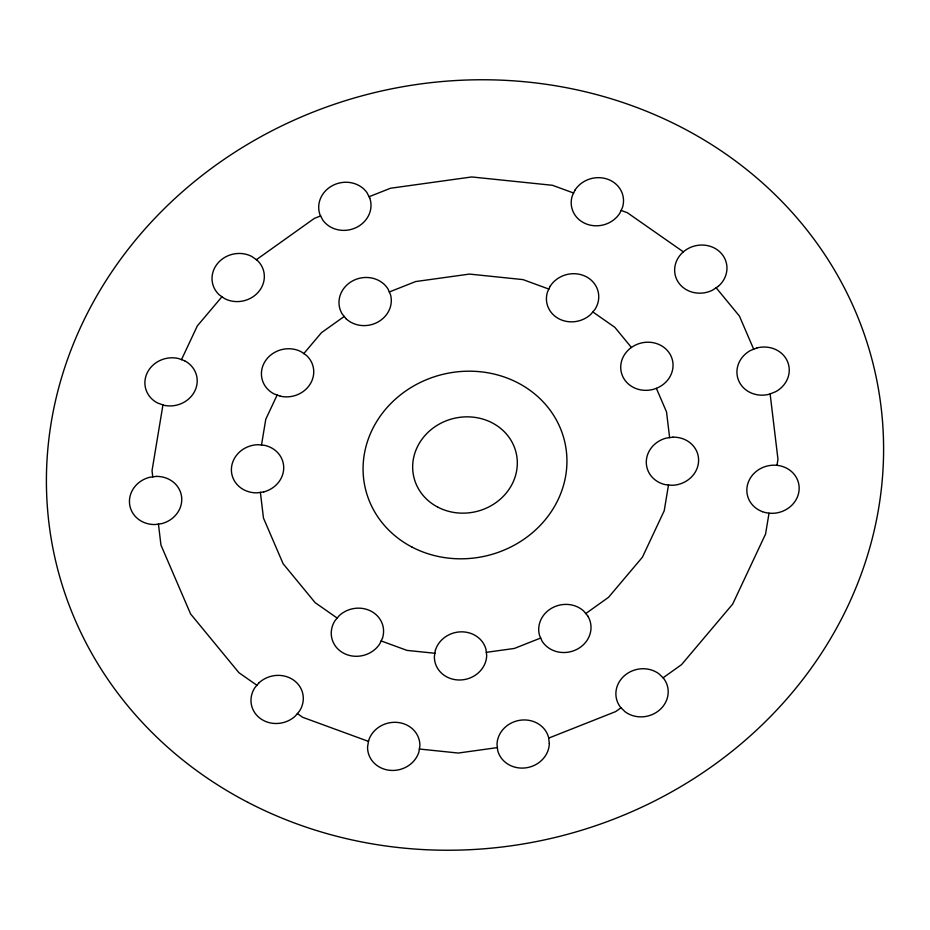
<?xml version="1.0" encoding="UTF-8"?>
<svg xmlns="http://www.w3.org/2000/svg" width="930" height="930" viewBox="0 0 930 930"><rect width="100%" height="100%" fill="white"/><g stroke="black" fill="none" stroke-linecap="round" stroke-linejoin="round"><path stroke-width="1.4" d="M162.948 404.945L152.032 470.696L152.764 476.869M261.493 445.052L265.782 419.232L277.14 395.041M668.507 484.949L664.218 510.768L642.421 557.198L608.522 597.339L585.772 613.556M769.029 513.174L765.564 534.053L732.677 604.093L681.539 664.648L663.067 677.807M776.98 465.314L777.968 459.304L770.121 393.901M181.49 359.631L197.323 325.907L221.945 296.751M303.808 353.586L321.478 332.661L344.228 316.444M256.389 259.691L314.352 218.399L320.629 215.911M621.008 707.788L615.648 711.601L548.665 738.118M369.082 196.73L390.507 188.244L471.743 176.956L552.513 185.303L573.612 193.033M389.321 291.974L415.629 281.558L469.464 274.083L523.009 279.605L548.851 289.079M540.679 638.027L514.371 648.442L486.32 652.337M497.376 747.604L458.258 753.044L419.372 749.022M434.891 653.267L406.991 650.396L381.149 640.921M621.101 210.424L627.32 212.703L683.352 251.844M368.478 741.396L302.68 717.297L297.379 713.589M592.829 311.934L614.846 327.337L631.412 347.46A26.284 23.948 -13.2 0 1 672.89 362.665A26.284 23.948 -13.2 0 1 636.353 388.694A26.284 23.948 -13.2 0 1 631.412 347.46M337.172 618.066L315.154 602.663L283.115 563.731L263.469 518.057L260.388 492.377M256.913 685.282L238.929 672.704L190.592 613.951L160.948 545.05L158.437 524.078M716.147 287.777L739.408 316.049L753.684 349.227M656.371 388.333L666.531 411.944L669.612 437.623M368.606 740.606L367.571 746.848A26.284 23.948 -13.2 0 0 389.763 770.307A26.284 23.948 -13.2 0 0 418.849 752.149L419.883 745.907A26.284 23.948 -13.2 0 0 397.703 722.447A26.284 23.948 -13.2 0 0 368.606 740.606M435.414 650.151L434.38 656.394A26.284 23.948 -13.2 0 0 459.966 679.993A26.284 23.948 -13.2 0 0 486.692 655.441L485.948 649.233A26.284 23.948 -13.2 0 0 461.094 631.842A26.284 23.948 -13.2 0 0 435.414 650.151M574.984 190.104L572.241 195.951A26.284 23.948 -13.2 0 0 586.83 224.153A26.284 23.948 -13.2 0 0 619.729 213.354L622.472 207.495A26.284 23.948 -13.2 0 0 607.883 179.304A26.284 23.948 -13.2 0 0 574.984 190.104M382.532 638.003L379.777 643.851A26.284 23.948 -13.2 0 1 343.844 653.313A26.284 23.948 -13.2 0 1 335.044 620.601L339.311 615.544A26.284 23.948 -13.2 0 1 370.977 611.138A26.284 23.948 -13.2 0 1 382.532 638.003M550.223 286.149L547.468 291.997A26.284 23.948 -13.2 0 0 559.023 318.862A26.284 23.948 -13.2 0 0 590.69 314.456L594.956 309.399A26.284 23.948 -13.2 0 0 586.156 276.687A26.284 23.948 -13.2 0 0 550.223 286.149M259.052 682.748L254.774 687.805A26.284 23.948 -13.2 0 0 260.772 718.82A26.284 23.948 -13.2 0 0 295.24 716.123L299.518 711.055A26.284 23.948 -13.2 0 0 293.508 680.051A26.284 23.948 -13.2 0 0 259.052 682.748M718.227 286.394L712.578 290.137A26.284 23.948 -13.2 0 1 674.645 270.863A26.284 23.948 -13.2 0 1 711.101 246.613A26.284 23.948 -13.2 0 1 718.227 286.394M756.869 347.971L750.498 350.482A26.284 23.948 -13.2 0 0 738.711 380.754A26.284 23.948 -13.2 0 0 769.319 394.227L775.678 391.704A26.284 23.948 -13.2 0 0 787.478 361.445A26.284 23.948 -13.2 0 0 756.869 347.971M156.159 476.404L149.37 477.346A26.284 23.948 -13.2 0 0 129.596 504.083A26.284 23.948 -13.2 0 0 155.043 524.543L161.832 523.602A26.284 23.948 -13.2 0 0 181.606 496.864A26.284 23.948 -13.2 0 0 156.159 476.404M263.783 491.9L256.994 492.842A26.284 23.948 -13.2 0 1 231.396 469.243A26.284 23.948 -13.2 0 1 258.122 444.703L264.864 445.4A26.284 23.948 -13.2 0 1 283.708 468.302A26.284 23.948 -13.2 0 1 263.783 491.9M673.006 437.158L666.217 438.1A26.284 23.948 -13.2 0 0 646.292 461.699A26.284 23.948 -13.2 0 0 665.136 484.6L671.879 485.297A26.284 23.948 -13.2 0 0 698.604 460.757A26.284 23.948 -13.2 0 0 673.006 437.158M184.617 360.77L178.362 358.48A26.284 23.948 -13.2 0 0 147.103 373.093A26.284 23.948 -13.2 0 0 157.484 402.946L163.738 405.236A26.284 23.948 -13.2 0 0 194.998 390.635A26.284 23.948 -13.2 0 0 184.617 360.77M280.267 396.18L274.013 393.89A26.284 23.948 -13.2 0 1 265.213 361.177A26.284 23.948 -13.2 0 1 301.146 351.726L306.47 355.446A26.284 23.948 -13.2 0 1 309.957 384.427A26.284 23.948 -13.2 0 1 280.267 396.18M257.075 260.168L251.739 256.436A26.284 23.948 -13.2 0 0 217.771 263.248A26.284 23.948 -13.2 0 0 219.282 294.88L224.607 298.611A26.284 23.948 -13.2 0 0 258.587 291.799A26.284 23.948 -13.2 0 0 257.075 260.168M663.532 678.261L658.94 673.797A26.284 23.948 -13.2 0 0 624.448 675.668A26.284 23.948 -13.2 0 0 620.554 707.335L625.146 711.81A26.284 23.948 -13.2 0 0 659.637 709.927A26.284 23.948 -13.2 0 0 663.532 678.261M346.251 318.909L342.217 313.991A26.284 23.948 -13.2 0 1 352.551 280.93A26.284 23.948 -13.2 0 1 388.077 289.102L390.553 294.856A26.284 23.948 -13.2 0 1 377.731 322.152A26.284 23.948 -13.2 0 1 346.251 318.909M587.783 616.009L583.749 611.091A26.284 23.948 -13.2 0 0 552.269 607.848A26.284 23.948 -13.2 0 0 539.447 635.144L541.923 640.898A26.284 23.948 -13.2 0 0 577.449 649.07A26.284 23.948 -13.2 0 0 587.783 616.009M369.791 198.113L366.908 192.533A26.284 23.948 -13.2 0 0 333.765 184.954A26.284 23.948 -13.2 0 0 319.908 214.528L322.803 220.108A26.284 23.948 -13.2 0 0 355.934 227.687A26.284 23.948 -13.2 0 0 369.791 198.113M549.316 743.547L548.572 737.339A26.284 23.948 -13.2 0 0 520.3 720.215A26.284 23.948 -13.2 0 0 497.004 744.5L497.748 750.708A26.284 23.948 -13.2 0 0 526.008 767.831A26.284 23.948 -13.2 0 0 549.316 743.547M247.95 802.369A420.453 383.207 -13.2 0 0 883.5 457.386A420.453 383.207 -13.2 0 0 263.55 135.245A420.453 383.207 -13.2 0 0 247.95 802.369M762.472 511.674A26.284 23.948 -13.2 0 0 799.01 485.634A26.284 23.948 -13.2 0 0 757.532 470.441A26.284 23.948 -13.2 0 0 762.472 511.674M437.867 507.175A52.557 47.895 -13.2 0 0 517.312 464.047A52.557 47.895 -13.2 0 0 439.82 423.778A52.557 47.895 -13.2 0 0 437.867 507.175M412.141 547.154A102.393 93.326 -13.2 0 0 566.916 463.152A102.393 93.326 -13.2 0 0 415.943 384.695A102.393 93.326 -13.2 0 0 412.141 547.154"/></g></svg>
